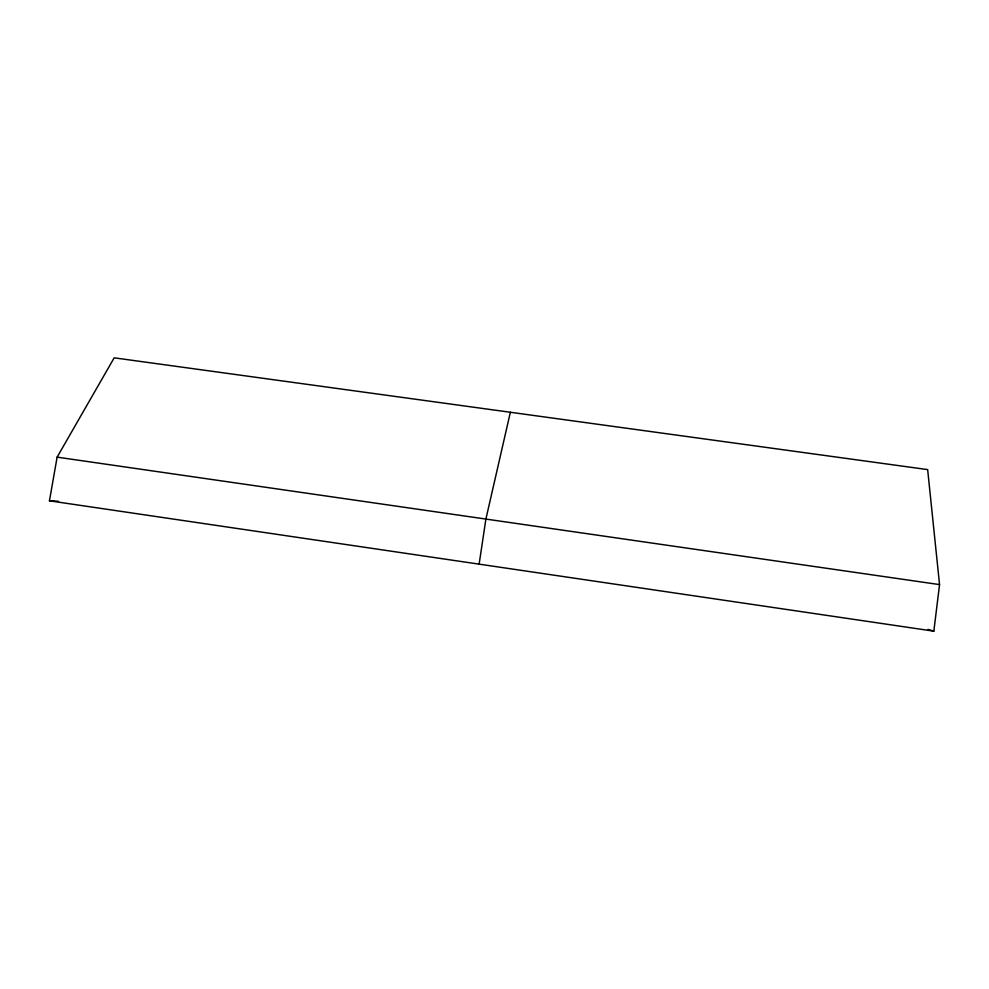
<?xml version="1.0" encoding="UTF-8"?>
<svg xmlns="http://www.w3.org/2000/svg" width="989" height="989" viewBox="0 0 989 989"><rect width="100%" height="100%" fill="white"/><g stroke="black" fill="none" stroke-linecap="round" stroke-linejoin="round"><path stroke-width="1.48" d="M933.839 631.167L939.55 584.598L927.657 469.602L114.18 357.833L57.127 457.141L49.45 500.817L933.839 631.167L928.078 629.412M479.133 564.15L485.896 519.077L510.361 412.265M49.45 500.817L58.438 501.287M57.127 457.141L939.55 584.598"/></g></svg>
